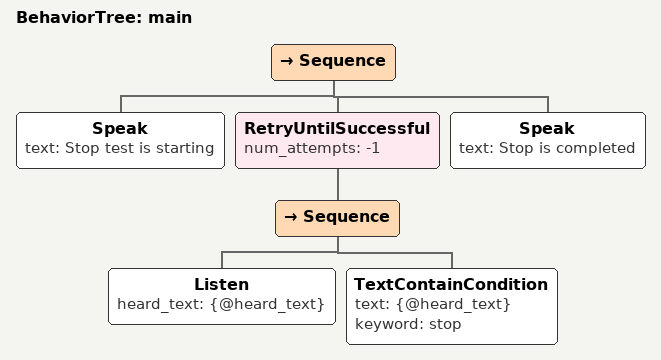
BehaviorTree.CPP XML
<?xml version="1.0" encoding="UTF-8"?>
<root BTCPP_format="4">
    <BehaviorTree ID="main">
          <Sequence>
          <Speak text="Stop test is starting"/>
          <RetryUntilSuccessful num_attempts="-1">
            <Sequence>
              <Listen heard_text="{@heard_text}"/>
              <TextContainCondition text="{@heard_text}" keyword="stop"/>
            </Sequence>
          </RetryUntilSuccessful>
        <Speak text="Stop is completed"/>
        </Sequence>
    </BehaviorTree>
</root>
